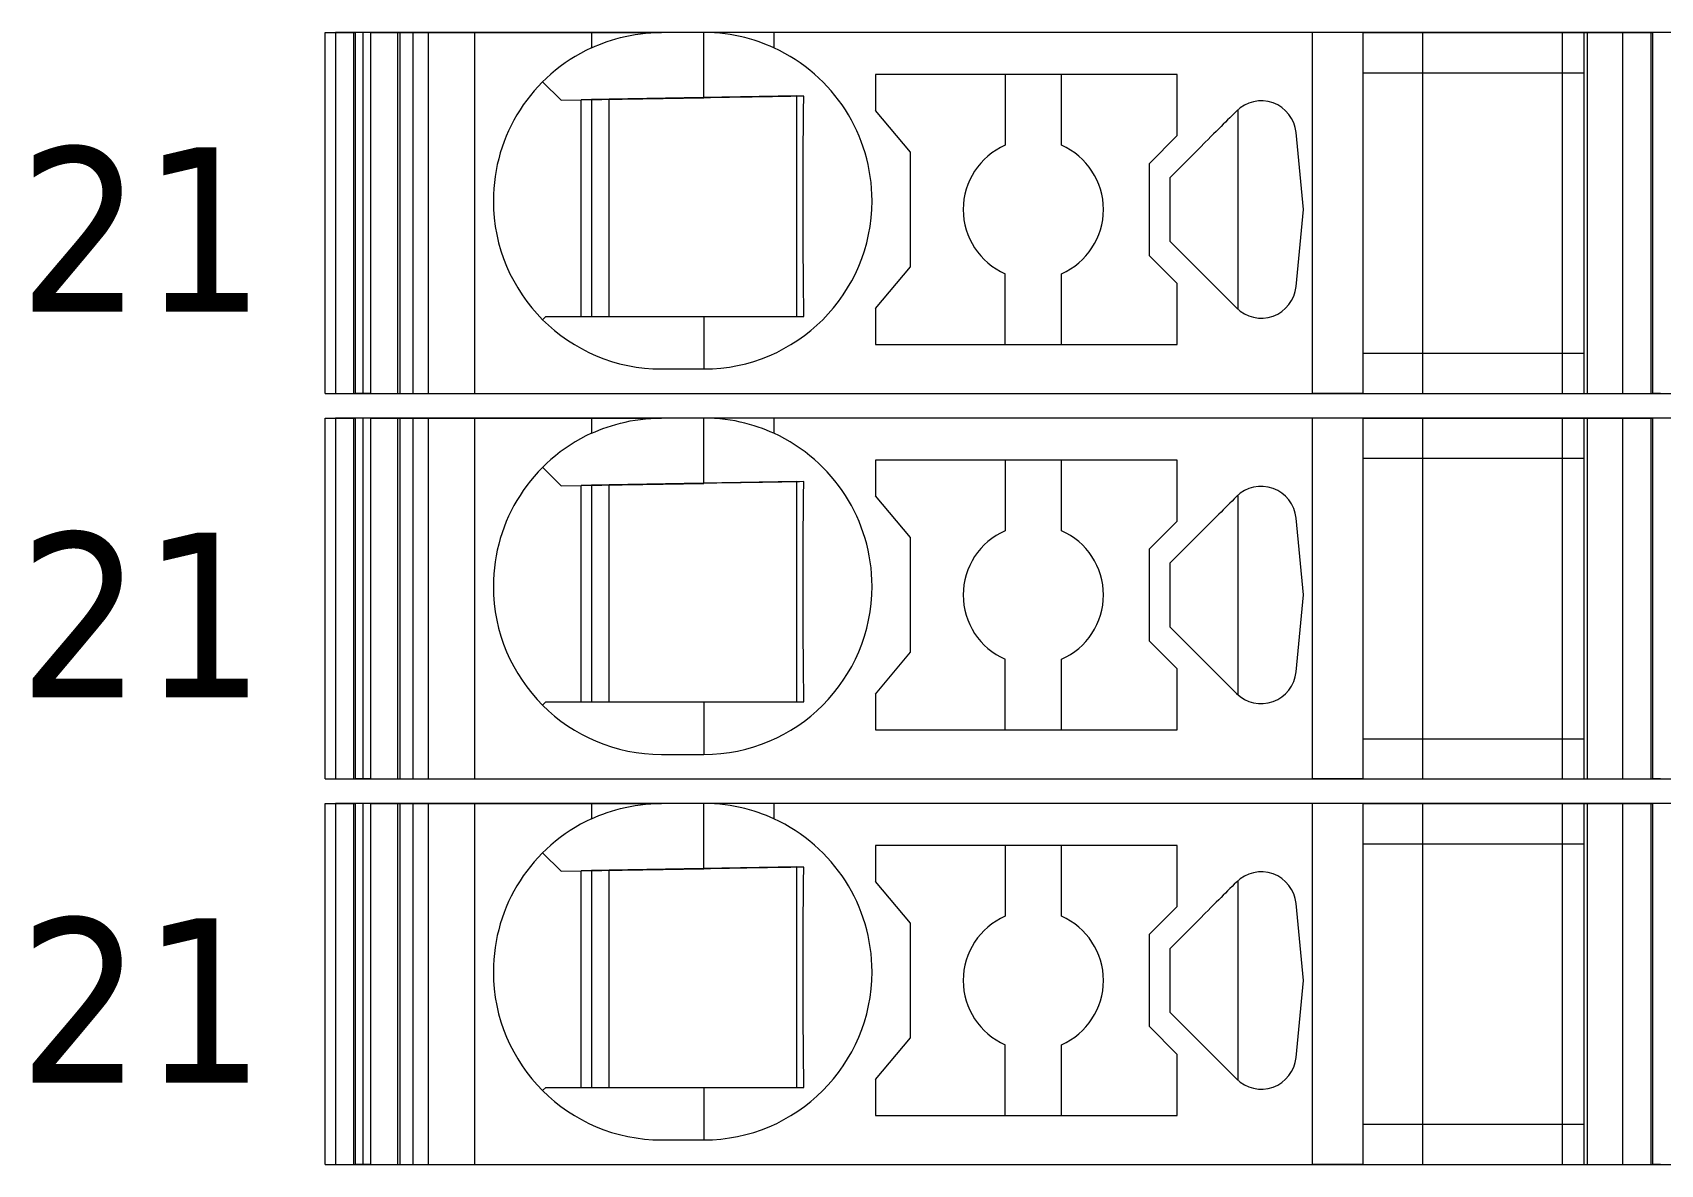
# Model space of a CAD drawing. Header units: millimetres. Extents: x 0 to 1680, y 0 to 1188.
# Drawn here: x 836.68 to 859.89, y 269.65 to 285.8 of the extents above; entities that cross this region are included whole.
import ezdxf
from ezdxf.enums import TextEntityAlignment as Align

# ---------------------------------------------------------------- set-up
doc = ezdxf.new("R2010")
doc.units = ezdxf.units.MM
for name, color, linetype, lineweight in [('EPLAN309', 5, 'Continuous', 5), ('EPLAN493', 5, 'Continuous', 5), ('MAIN-1', 7, 'Continuous', 5), ('MAIN-2', 7, 'Continuous', 5)]:
    doc.layers.add(name, color=color, linetype=linetype, lineweight=lineweight)
doc.styles.add('Tahoma', font='')
doc.styles.get('Tahoma').set_extended_font_data('Tahoma')

# ---------------------------------------------------------------- blocks, each defined once
blk = doc.blocks.new('EPLSYM_LibrarySPECIAL_Symbol12_Variant0_Placement8_15')
at = {"layer": 'EPLAN309', "lineweight": 13, "ltscale": 16}
blk.add_lwpolyline([(0, -5.15), (68.15, -5.15), (68.15, 0), (0, 0)], close=True, dxfattribs=at)
at = {"layer": 'EPLAN493', "color": 5, "style": 'Tahoma'}
blk.add_attdef('17_20450', text='', height=2.3478, dxfattribs=at).set_placement((0, -21.83478), align=Align.MIDDLE_RIGHT)
blk = doc.blocks.new('EPLSYM_LibrarySPECIAL_Symbol12_Variant0_Placement8_16')
at = {"layer": 'EPLAN309', "lineweight": 13, "ltscale": 16}
blk.add_lwpolyline([(0, -5.15), (68.15, -5.15), (68.15, 0), (0, 0)], close=True, dxfattribs=at)
at = {"layer": 'EPLAN493', "color": 5, "style": 'Tahoma'}
blk.add_attdef('17_20450', text='', height=2.3478, dxfattribs=at).set_placement((0, -21.83478), align=Align.MIDDLE_RIGHT)
blk = doc.blocks.new('EPLSYM_LibrarySPECIAL_Symbol12_Variant0_Placement8_17')
at = {"layer": 'EPLAN309', "lineweight": 13, "ltscale": 16}
blk.add_lwpolyline([(0, -5.15), (68.15, -5.15), (68.15, 0), (0, 0)], close=True, dxfattribs=at)
at = {"layer": 'EPLAN493', "color": 5, "style": 'Tahoma'}
blk.add_attdef('17_20450', text='', height=2.3478, dxfattribs=at).set_placement((0, -21.83478), align=Align.MIDDLE_RIGHT)

msp = doc.modelspace()

# ---------------------------------------------------------------- linework, layer by layer
at = {"layer": 'MAIN-1'}
for p, q in [((840.85, 285.8), (841.284, 285.8)), ((840.85, 280.65), (840.85, 285.8)), ((841.393, 285.8), (841.284, 285.8)), ((841.284, 280.65), (841.284, 285.8)), ((841.501, 285.8), (841.393, 285.8)), ((841.393, 280.65), (841.393, 285.8)), ((841.501, 285.8), (844.65, 285.8)), ((841.501, 280.65), (841.501, 285.8)), ((844.65, 285.8), (845.65, 285.8)), ((844.65, 285.8), (844.65, 285.582)), ((845.272, 285.77), (845.346, 285.781)), ((845.346, 285.781), (845.421, 285.789)), ((845.421, 285.789), (845.497, 285.795)), ((845.497, 285.795), (845.573, 285.799)), ((845.573, 285.799), (845.65, 285.8)), ((846.25, 285.8), (845.65, 285.8)), ((846.327, 285.799), (846.25, 285.8)), ((847.25, 285.8), (846.25, 285.8)), ((846.25, 284.868), (846.25, 285.8)), ((846.403, 285.795), (846.327, 285.799)), ((846.479, 285.789), (846.403, 285.795)), ((846.554, 285.781), (846.479, 285.789)), ((846.628, 285.77), (846.554, 285.781)), ((854.932, 285.8), (847.25, 285.8)), ((847.25, 285.8), (847.25, 285.582)), ((855.65, 285.8), (854.932, 285.8)), ((854.932, 280.65), (854.932, 285.8)), ((855.65, 285.8), (858.8, 285.8)), ((855.65, 285.8), (855.65, 280.65)), ((858.8, 285.8), (859.35, 285.8)), ((858.8, 285.8), (858.8, 280.65)), ((859.35, 285.8), (859.784, 285.8)), ((859.35, 285.8), (859.35, 280.65)), ((859.893, 285.8), (859.784, 285.8)), ((859.784, 280.65), (859.784, 285.8)), ((844.65, 285.582), (844.702, 285.605)), ((844.702, 285.605), (844.756, 285.627)), ((844.756, 285.627), (844.813, 285.649)), ((844.813, 285.649), (844.872, 285.67)), ((844.872, 285.67), (844.933, 285.69)), ((844.933, 285.69), (844.997, 285.709)), ((844.997, 285.709), (845.063, 285.727)), ((845.063, 285.727), (845.131, 285.743)), ((845.131, 285.743), (845.201, 285.758)), ((845.201, 285.758), (845.272, 285.77)), ((846.699, 285.758), (846.628, 285.77)), ((846.769, 285.743), (846.699, 285.758)), ((846.837, 285.727), (846.769, 285.743)), ((846.903, 285.709), (846.837, 285.727)), ((846.967, 285.69), (846.903, 285.709)), ((847.028, 285.67), (846.967, 285.69)), ((847.087, 285.649), (847.028, 285.67)), ((847.144, 285.627), (847.087, 285.649)), ((847.198, 285.605), (847.144, 285.627)), ((847.25, 285.582), (847.198, 285.605)), ((843.953, 285.097), (844.217, 284.833)), ((848.7, 285.2), (848.7, 284.689)), ((853, 285.2), (848.7, 285.2)), ((850.55, 285.2), (850.55, 284.192)), ((851.35, 284.192), (851.35, 285.2)), ((853, 284.329), (853, 285.2)), ((855.65, 285.225), (858.8, 285.225)), ((844.217, 284.833), (846.25, 284.868)), ((846.345, 284.87), (846.25, 284.868)), ((846.438, 284.871), (846.345, 284.87)), ((846.53, 284.873), (846.438, 284.871)), ((846.618, 284.875), (846.53, 284.873)), ((846.703, 284.876), (846.618, 284.875)), ((846.786, 284.877), (846.703, 284.876)), ((846.865, 284.879), (846.786, 284.877)), ((846.943, 284.88), (846.865, 284.879)), ((847.017, 284.881), (846.943, 284.88)), ((847.09, 284.882), (847.017, 284.881)), ((847.16, 284.884), (847.09, 284.882)), ((847.229, 284.885), (847.16, 284.884)), ((847.297, 284.886), (847.229, 284.885)), ((847.363, 284.887), (847.297, 284.886)), ((847.428, 284.888), (847.363, 284.887)), ((847.491, 284.889), (847.428, 284.888)), ((847.554, 284.89), (847.491, 284.889)), ((847.615, 284.891), (847.554, 284.89)), ((847.579, 281.75), (847.579, 284.891)), ((847.676, 284.892), (847.615, 284.891)), ((847.676, 284.822), (847.676, 284.892)), ((844.5, 281.75), (844.5, 284.838)), ((844.65, 284.84), (844.65, 281.75)), ((844.9, 281.75), (844.9, 284.845)), ((847.673, 284.603), (847.674, 284.677)), ((847.674, 284.677), (847.675, 284.75)), ((847.675, 284.75), (847.676, 284.822)), ((849.2, 284.093), (848.7, 284.689)), ((853.784, 284.616), (853.752, 284.585)), ((853.815, 284.647), (853.784, 284.616)), ((853.846, 284.679), (853.815, 284.647)), ((853.867, 284.698), (853.867, 281.852)), ((847.671, 284.37), (847.672, 284.449)), ((847.672, 284.449), (847.673, 284.527)), ((847.673, 284.527), (847.673, 284.603)), ((853.558, 284.39), (853.521, 284.353)), ((853.594, 284.426), (853.558, 284.39)), ((853.627, 284.459), (853.594, 284.426)), ((853.658, 284.491), (853.627, 284.459)), ((853.69, 284.522), (853.658, 284.491)), ((853.721, 284.553), (853.69, 284.522)), ((853.752, 284.585), (853.721, 284.553)), ((847.669, 284.117), (847.67, 284.204)), ((847.67, 284.288), (847.671, 284.37)), ((847.67, 284.204), (847.67, 284.288)), ((852.6, 283.929), (853, 284.329)), ((853.323, 284.156), (853.242, 284.074)), ((853.402, 284.234), (853.323, 284.156)), ((853.443, 284.275), (853.402, 284.234)), ((853.483, 284.315), (853.443, 284.275)), ((853.521, 284.353), (853.483, 284.315)), ((854.802, 283.275), (854.698, 284.372)), ((847.668, 283.932), (847.669, 284.026)), ((847.668, 283.834), (847.668, 283.932)), ((847.669, 284.026), (847.669, 284.117)), ((849.2, 282.457), (849.2, 284.093)), ((852.6, 283.929), (852.6, 282.621)), ((853.158, 283.99), (853.072, 283.904)), ((853.242, 284.074), (853.158, 283.99)), ((847.667, 283.731), (847.668, 283.834)), ((847.667, 283.624), (847.667, 283.731)), ((852.986, 283.818), (852.9, 283.732)), ((852.9, 283.602), (852.9, 283.732)), ((853.072, 283.904), (852.986, 283.818)), ((847.667, 283.513), (847.667, 283.624)), ((847.667, 283.4), (847.667, 283.513)), ((852.9, 283.471), (852.9, 283.602)), ((852.9, 283.34), (852.9, 283.471)), ((847.667, 283.279), (847.667, 283.4)), ((847.667, 283.161), (847.667, 283.279)), ((852.9, 283.21), (852.9, 283.34)), ((854.698, 282.178), (854.802, 283.275)), ((847.667, 283.047), (847.667, 283.161)), ((847.668, 282.938), (847.667, 283.047)), ((852.9, 283.079), (852.9, 283.21)), ((852.9, 282.948), (852.9, 283.079)), ((847.668, 282.834), (847.668, 282.938)), ((847.669, 282.734), (847.668, 282.834)), ((852.9, 282.818), (852.9, 282.948)), ((852.9, 282.818), (853.846, 281.871)), ((847.669, 282.639), (847.669, 282.734)), ((847.67, 282.548), (847.669, 282.639)), ((847.671, 282.459), (847.67, 282.548)), ((853, 282.221), (852.6, 282.621)), ((847.672, 282.373), (847.671, 282.459)), ((847.672, 282.29), (847.672, 282.373)), ((848.7, 281.861), (849.2, 282.457)), ((850.55, 281.35), (850.55, 282.358)), ((851.35, 281.35), (851.35, 282.358)), ((847.673, 282.208), (847.672, 282.29)), ((847.674, 282.129), (847.673, 282.208)), ((847.675, 282.05), (847.674, 282.129)), ((853, 281.35), (853, 282.221)), ((847.676, 281.974), (847.675, 282.05)), ((847.676, 281.898), (847.676, 281.974)), ((847.677, 281.824), (847.676, 281.898)), ((848.7, 281.861), (848.7, 281.35)), ((844, 281.75), (843.953, 281.703)), ((844, 281.75), (846.25, 281.75)), ((846.25, 281.75), (846.342, 281.75)), ((846.25, 281.75), (846.25, 281)), ((846.342, 281.75), (846.433, 281.75)), ((846.433, 281.75), (846.523, 281.75)), ((846.523, 281.75), (846.61, 281.75)), ((846.61, 281.75), (846.695, 281.75)), ((846.695, 281.75), (846.778, 281.75)), ((846.778, 281.75), (846.858, 281.75)), ((846.858, 281.75), (846.936, 281.75)), ((846.936, 281.75), (847.011, 281.75)), ((847.011, 281.75), (847.085, 281.75)), ((847.085, 281.75), (847.157, 281.75)), ((847.157, 281.75), (847.226, 281.75)), ((847.226, 281.75), (847.295, 281.75)), ((847.295, 281.75), (847.361, 281.75)), ((847.361, 281.75), (847.427, 281.75)), ((847.427, 281.75), (847.491, 281.75)), ((847.491, 281.75), (847.555, 281.75)), ((847.555, 281.75), (847.617, 281.75)), ((847.617, 281.75), (847.678, 281.75)), ((847.678, 281.75), (847.677, 281.824)), ((848.7, 281.35), (853, 281.35)), ((855.65, 281.225), (858.8, 281.225)), ((845.65, 281), (846.25, 281)), ((840.85, 280.65), (841.284, 280.65)), ((841.393, 280.65), (841.284, 280.65)), ((841.501, 280.65), (841.393, 280.65)), ((841.501, 280.65), (854.932, 280.65)), ((855.65, 280.65), (854.932, 280.65)), ((855.65, 280.65), (858.8, 280.65)), ((858.8, 280.65), (859.35, 280.65)), ((859.35, 280.65), (859.784, 280.65)), ((859.893, 280.65), (859.784, 280.65)), ((840.85, 280.3), (841.284, 280.3)), ((840.85, 275.15), (840.85, 280.3)), ((841.393, 280.3), (841.284, 280.3)), ((841.284, 275.15), (841.284, 280.3)), ((841.501, 280.3), (841.393, 280.3)), ((841.393, 275.15), (841.393, 280.3)), ((841.501, 280.3), (844.65, 280.3)), ((841.501, 275.15), (841.501, 280.3)), ((844.65, 280.3), (845.65, 280.3)), ((844.65, 280.3), (844.65, 280.082)), ((844.933, 280.19), (844.997, 280.209)), ((844.997, 280.209), (845.063, 280.227)), ((845.063, 280.227), (845.131, 280.243)), ((845.131, 280.243), (845.201, 280.258)), ((845.201, 280.258), (845.272, 280.27)), ((845.272, 280.27), (845.346, 280.281)), ((845.346, 280.281), (845.421, 280.289)), ((845.421, 280.289), (845.497, 280.295)), ((845.497, 280.295), (845.573, 280.299)), ((845.573, 280.299), (845.65, 280.3)), ((846.25, 280.3), (845.65, 280.3)), ((846.327, 280.299), (846.25, 280.3)), ((847.25, 280.3), (846.25, 280.3)), ((846.25, 279.368), (846.25, 280.3)), ((846.403, 280.295), (846.327, 280.299)), ((846.479, 280.289), (846.403, 280.295)), ((846.554, 280.281), (846.479, 280.289)), ((846.628, 280.27), (846.554, 280.281)), ((846.699, 280.258), (846.628, 280.27)), ((846.769, 280.243), (846.699, 280.258)), ((846.837, 280.227), (846.769, 280.243)), ((846.903, 280.209), (846.837, 280.227)), ((846.967, 280.19), (846.903, 280.209)), ((854.932, 280.3), (847.25, 280.3)), ((847.25, 280.3), (847.25, 280.082)), ((855.65, 280.3), (854.932, 280.3)), ((854.932, 275.15), (854.932, 280.3)), ((855.65, 280.3), (858.8, 280.3)), ((855.65, 280.3), (855.65, 275.15)), ((858.8, 280.3), (859.35, 280.3)), ((858.8, 280.3), (858.8, 275.15)), ((859.35, 280.3), (859.784, 280.3)), ((859.35, 280.3), (859.35, 275.15)), ((859.893, 280.3), (859.784, 280.3)), ((859.784, 275.15), (859.784, 280.3)), ((844.65, 280.082), (844.702, 280.105)), ((844.702, 280.105), (844.756, 280.127)), ((844.756, 280.127), (844.813, 280.149)), ((844.813, 280.149), (844.872, 280.17)), ((844.872, 280.17), (844.933, 280.19)), ((847.028, 280.17), (846.967, 280.19)), ((847.087, 280.149), (847.028, 280.17)), ((847.144, 280.127), (847.087, 280.149)), ((847.198, 280.105), (847.144, 280.127)), ((847.25, 280.082), (847.198, 280.105)), ((843.953, 279.597), (844.217, 279.333)), ((848.7, 279.7), (848.7, 279.189)), ((853, 279.7), (848.7, 279.7)), ((850.55, 279.7), (850.55, 278.692)), ((851.35, 278.692), (851.35, 279.7)), ((853, 278.829), (853, 279.7)), ((855.65, 279.725), (858.8, 279.725)), ((844.217, 279.333), (846.25, 279.368)), ((844.5, 276.25), (844.5, 279.338)), ((844.65, 279.34), (844.65, 276.25)), ((844.9, 276.25), (844.9, 279.345)), ((846.345, 279.37), (846.25, 279.368)), ((846.438, 279.371), (846.345, 279.37)), ((846.53, 279.373), (846.438, 279.371)), ((846.618, 279.375), (846.53, 279.373)), ((846.703, 279.376), (846.618, 279.375)), ((846.786, 279.377), (846.703, 279.376)), ((846.865, 279.379), (846.786, 279.377)), ((846.943, 279.38), (846.865, 279.379)), ((847.017, 279.381), (846.943, 279.38)), ((847.09, 279.382), (847.017, 279.381)), ((847.16, 279.384), (847.09, 279.382)), ((847.229, 279.385), (847.16, 279.384)), ((847.297, 279.386), (847.229, 279.385)), ((847.363, 279.387), (847.297, 279.386)), ((847.428, 279.388), (847.363, 279.387)), ((847.491, 279.389), (847.428, 279.388)), ((847.554, 279.39), (847.491, 279.389)), ((847.615, 279.391), (847.554, 279.39)), ((847.579, 276.25), (847.579, 279.391)), ((847.676, 279.392), (847.615, 279.391)), ((847.675, 279.25), (847.676, 279.322)), ((847.676, 279.322), (847.676, 279.392)), ((847.673, 279.103), (847.674, 279.177)), ((847.673, 279.027), (847.673, 279.103)), ((847.674, 279.177), (847.675, 279.25)), ((849.2, 278.593), (848.7, 279.189)), ((853.721, 279.053), (853.69, 279.022)), ((853.752, 279.085), (853.721, 279.053)), ((853.784, 279.116), (853.752, 279.085)), ((853.815, 279.147), (853.784, 279.116)), ((853.846, 279.179), (853.815, 279.147)), ((853.867, 279.198), (853.867, 276.352)), ((847.67, 278.788), (847.671, 278.87)), ((847.671, 278.87), (847.672, 278.949)), ((847.672, 278.949), (847.673, 279.027)), ((852.6, 278.429), (853, 278.829)), ((853.483, 278.815), (853.443, 278.775)), ((853.521, 278.853), (853.483, 278.815)), ((853.558, 278.89), (853.521, 278.853)), ((853.594, 278.926), (853.558, 278.89)), ((853.627, 278.959), (853.594, 278.926)), ((853.658, 278.991), (853.627, 278.959)), ((853.69, 279.022), (853.658, 278.991)), ((854.802, 277.775), (854.698, 278.872)), ((847.669, 278.617), (847.67, 278.704)), ((847.669, 278.526), (847.669, 278.617)), ((847.67, 278.704), (847.67, 278.788)), ((849.2, 276.957), (849.2, 278.593)), ((853.323, 278.656), (853.242, 278.574)), ((853.402, 278.734), (853.323, 278.656)), ((853.443, 278.775), (853.402, 278.734)), ((847.668, 278.432), (847.669, 278.526)), ((847.668, 278.334), (847.668, 278.432)), ((852.6, 278.429), (852.6, 277.121)), ((853.072, 278.404), (852.986, 278.318)), ((853.158, 278.49), (853.072, 278.404)), ((853.242, 278.574), (853.158, 278.49)), ((847.667, 278.231), (847.668, 278.334)), ((847.667, 278.124), (847.667, 278.231)), ((847.667, 278.013), (847.667, 278.124)), ((852.986, 278.318), (852.9, 278.232)), ((852.9, 278.102), (852.9, 278.232)), ((847.667, 277.9), (847.667, 278.013)), ((847.667, 277.779), (847.667, 277.9)), ((852.9, 277.971), (852.9, 278.102)), ((852.9, 277.84), (852.9, 277.971)), ((847.667, 277.661), (847.667, 277.779)), ((847.667, 277.547), (847.667, 277.661)), ((852.9, 277.71), (852.9, 277.84)), ((852.9, 277.579), (852.9, 277.71)), ((854.698, 276.678), (854.802, 277.775)), ((847.668, 277.438), (847.667, 277.547)), ((847.668, 277.334), (847.668, 277.438)), ((852.9, 277.448), (852.9, 277.579)), ((852.9, 277.318), (852.9, 277.448)), ((847.669, 277.234), (847.668, 277.334)), ((847.669, 277.139), (847.669, 277.234)), ((852.9, 277.318), (853.846, 276.371)), ((847.67, 277.048), (847.669, 277.139)), ((847.671, 276.959), (847.67, 277.048)), ((847.672, 276.873), (847.671, 276.959)), ((848.7, 276.361), (849.2, 276.957)), ((853, 276.721), (852.6, 277.121)), ((847.672, 276.79), (847.672, 276.873)), ((847.673, 276.708), (847.672, 276.79)), ((850.55, 275.85), (850.55, 276.858)), ((851.35, 275.85), (851.35, 276.858)), ((847.674, 276.629), (847.673, 276.708)), ((847.675, 276.55), (847.674, 276.629)), ((847.676, 276.474), (847.675, 276.55)), ((853, 275.85), (853, 276.721)), ((847.676, 276.398), (847.676, 276.474)), ((847.677, 276.324), (847.676, 276.398)), ((847.678, 276.25), (847.677, 276.324)), ((848.7, 276.361), (848.7, 275.85)), ((844, 276.25), (843.953, 276.203)), ((844, 276.25), (846.25, 276.25)), ((846.25, 276.25), (846.342, 276.25)), ((846.25, 276.25), (846.25, 275.5)), ((846.342, 276.25), (846.433, 276.25)), ((846.433, 276.25), (846.523, 276.25)), ((846.523, 276.25), (846.61, 276.25)), ((846.61, 276.25), (846.695, 276.25)), ((846.695, 276.25), (846.778, 276.25)), ((846.778, 276.25), (846.858, 276.25)), ((846.858, 276.25), (846.936, 276.25)), ((846.936, 276.25), (847.011, 276.25)), ((847.011, 276.25), (847.085, 276.25)), ((847.085, 276.25), (847.157, 276.25)), ((847.157, 276.25), (847.226, 276.25)), ((847.226, 276.25), (847.295, 276.25)), ((847.295, 276.25), (847.361, 276.25)), ((847.361, 276.25), (847.427, 276.25)), ((847.427, 276.25), (847.491, 276.25)), ((847.491, 276.25), (847.555, 276.25)), ((847.555, 276.25), (847.617, 276.25)), ((847.617, 276.25), (847.678, 276.25)), ((848.7, 275.85), (853, 275.85)), ((855.65, 275.725), (858.8, 275.725)), ((845.65, 275.5), (846.25, 275.5)), ((840.85, 275.15), (841.284, 275.15)), ((841.393, 275.15), (841.284, 275.15)), ((841.501, 275.15), (841.393, 275.15)), ((841.501, 275.15), (854.932, 275.15)), ((855.65, 275.15), (854.932, 275.15)), ((855.65, 275.15), (858.8, 275.15)), ((858.8, 275.15), (859.35, 275.15)), ((859.35, 275.15), (859.784, 275.15)), ((859.893, 275.15), (859.784, 275.15)), ((840.85, 274.8), (841.284, 274.8)), ((840.85, 269.65), (840.85, 274.8)), ((841.393, 274.8), (841.284, 274.8)), ((841.284, 269.65), (841.284, 274.8)), ((841.501, 274.8), (841.393, 274.8)), ((841.393, 269.65), (841.393, 274.8)), ((841.501, 274.8), (844.65, 274.8)), ((841.501, 269.65), (841.501, 274.8)), ((844.65, 274.8), (845.65, 274.8)), ((844.65, 274.8), (844.65, 274.582)), ((844.756, 274.627), (844.813, 274.649)), ((844.813, 274.649), (844.872, 274.67)), ((844.872, 274.67), (844.933, 274.69)), ((844.933, 274.69), (844.997, 274.709)), ((844.997, 274.709), (845.063, 274.727)), ((845.063, 274.727), (845.131, 274.743)), ((845.131, 274.743), (845.201, 274.758)), ((845.201, 274.758), (845.272, 274.77)), ((845.272, 274.77), (845.346, 274.781)), ((845.346, 274.781), (845.421, 274.789)), ((845.421, 274.789), (845.497, 274.795)), ((845.497, 274.795), (845.573, 274.799)), ((845.573, 274.799), (845.65, 274.8)), ((846.25, 274.8), (845.65, 274.8)), ((846.327, 274.799), (846.25, 274.8)), ((847.25, 274.8), (846.25, 274.8)), ((846.25, 273.868), (846.25, 274.8)), ((846.403, 274.795), (846.327, 274.799)), ((846.479, 274.789), (846.403, 274.795)), ((846.554, 274.781), (846.479, 274.789)), ((846.628, 274.77), (846.554, 274.781)), ((846.699, 274.758), (846.628, 274.77)), ((846.769, 274.743), (846.699, 274.758)), ((846.837, 274.727), (846.769, 274.743)), ((846.903, 274.709), (846.837, 274.727)), ((846.967, 274.69), (846.903, 274.709)), ((847.028, 274.67), (846.967, 274.69)), ((847.087, 274.649), (847.028, 274.67)), ((847.144, 274.627), (847.087, 274.649)), ((854.932, 274.8), (847.25, 274.8)), ((847.25, 274.8), (847.25, 274.582)), ((855.65, 274.8), (854.932, 274.8)), ((854.932, 269.65), (854.932, 274.8)), ((855.65, 274.8), (858.8, 274.8)), ((855.65, 274.8), (855.65, 269.65)), ((858.8, 274.8), (859.35, 274.8)), ((858.8, 274.8), (858.8, 269.65)), ((859.35, 274.8), (859.784, 274.8)), ((859.35, 274.8), (859.35, 269.65)), ((859.893, 274.8), (859.784, 274.8)), ((859.784, 269.65), (859.784, 274.8)), ((844.65, 274.582), (844.702, 274.605)), ((844.702, 274.605), (844.756, 274.627)), ((847.198, 274.605), (847.144, 274.627)), ((847.25, 274.582), (847.198, 274.605)), ((848.7, 274.2), (848.7, 273.689)), ((853, 274.2), (848.7, 274.2)), ((850.55, 274.2), (850.55, 273.192)), ((851.35, 273.192), (851.35, 274.2)), ((853, 273.329), (853, 274.2)), ((855.65, 274.225), (858.8, 274.225)), ((843.953, 274.097), (844.217, 273.833)), ((844.217, 273.833), (846.25, 273.868)), ((844.5, 270.75), (844.5, 273.838)), ((844.65, 273.84), (844.65, 270.75)), ((844.9, 270.75), (844.9, 273.845)), ((846.345, 273.87), (846.25, 273.868)), ((846.438, 273.871), (846.345, 273.87)), ((846.53, 273.873), (846.438, 273.871)), ((846.618, 273.875), (846.53, 273.873)), ((846.703, 273.876), (846.618, 273.875)), ((846.786, 273.877), (846.703, 273.876)), ((846.865, 273.879), (846.786, 273.877)), ((846.943, 273.88), (846.865, 273.879)), ((847.017, 273.881), (846.943, 273.88)), ((847.09, 273.882), (847.017, 273.881)), ((847.16, 273.884), (847.09, 273.882)), ((847.229, 273.885), (847.16, 273.884)), ((847.297, 273.886), (847.229, 273.885)), ((847.363, 273.887), (847.297, 273.886)), ((847.428, 273.888), (847.363, 273.887)), ((847.491, 273.889), (847.428, 273.888)), ((847.554, 273.89), (847.491, 273.889)), ((847.615, 273.891), (847.554, 273.89)), ((847.579, 270.75), (847.579, 273.891)), ((847.676, 273.892), (847.615, 273.891)), ((847.674, 273.677), (847.675, 273.75)), ((847.675, 273.75), (847.676, 273.822)), ((847.676, 273.822), (847.676, 273.892)), ((847.672, 273.449), (847.673, 273.527)), ((847.673, 273.603), (847.674, 273.677)), ((847.673, 273.527), (847.673, 273.603)), ((849.2, 273.093), (848.7, 273.689)), ((853.658, 273.491), (853.627, 273.459)), ((853.69, 273.522), (853.658, 273.491)), ((853.721, 273.553), (853.69, 273.522)), ((853.752, 273.585), (853.721, 273.553)), ((853.784, 273.616), (853.752, 273.585)), ((853.815, 273.647), (853.784, 273.616)), ((853.846, 273.679), (853.815, 273.647)), ((853.867, 273.698), (853.867, 270.852)), ((847.67, 273.288), (847.671, 273.37)), ((847.67, 273.204), (847.67, 273.288)), ((847.671, 273.37), (847.672, 273.449)), ((852.6, 272.929), (853, 273.329)), ((853.443, 273.275), (853.402, 273.234)), ((853.483, 273.315), (853.443, 273.275)), ((853.521, 273.353), (853.483, 273.315)), ((853.558, 273.39), (853.521, 273.353)), ((853.594, 273.426), (853.558, 273.39)), ((853.627, 273.459), (853.594, 273.426)), ((854.802, 272.275), (854.698, 273.372)), ((847.668, 272.932), (847.669, 273.026)), ((847.669, 273.117), (847.67, 273.204)), ((847.669, 273.026), (847.669, 273.117)), ((849.2, 271.457), (849.2, 273.093)), ((853.242, 273.074), (853.158, 272.99)), ((853.323, 273.156), (853.242, 273.074)), ((853.402, 273.234), (853.323, 273.156)), ((847.667, 272.731), (847.668, 272.834)), ((847.668, 272.834), (847.668, 272.932)), ((852.6, 272.929), (852.6, 271.621)), ((852.986, 272.818), (852.9, 272.732)), ((853.072, 272.904), (852.986, 272.818)), ((853.158, 272.99), (853.072, 272.904)), ((847.667, 272.624), (847.667, 272.731)), ((847.667, 272.513), (847.667, 272.624)), ((852.9, 272.602), (852.9, 272.732)), ((852.9, 272.471), (852.9, 272.602)), ((847.667, 272.4), (847.667, 272.513)), ((847.667, 272.279), (847.667, 272.4)), ((852.9, 272.34), (852.9, 272.471)), ((852.9, 272.21), (852.9, 272.34)), ((847.667, 272.161), (847.667, 272.279)), ((847.667, 272.047), (847.667, 272.161)), ((852.9, 272.079), (852.9, 272.21)), ((852.9, 271.948), (852.9, 272.079)), ((854.698, 271.178), (854.802, 272.275)), ((847.668, 271.938), (847.667, 272.047)), ((847.668, 271.834), (847.668, 271.938)), ((852.9, 271.818), (852.9, 271.948)), ((847.669, 271.734), (847.668, 271.834)), ((847.669, 271.639), (847.669, 271.734)), ((847.67, 271.548), (847.669, 271.639)), ((853, 271.221), (852.6, 271.621)), ((852.9, 271.818), (853.846, 270.871)), ((847.671, 271.459), (847.67, 271.548)), ((847.672, 271.373), (847.671, 271.459)), ((848.7, 270.861), (849.2, 271.457)), ((847.672, 271.29), (847.672, 271.373)), ((847.673, 271.208), (847.672, 271.29)), ((847.674, 271.129), (847.673, 271.208)), ((850.55, 270.35), (850.55, 271.358)), ((851.35, 270.35), (851.35, 271.358)), ((853, 270.35), (853, 271.221)), ((847.675, 271.05), (847.674, 271.129)), ((847.676, 270.974), (847.675, 271.05)), ((847.676, 270.898), (847.676, 270.974)), ((844, 270.75), (843.953, 270.703)), ((844, 270.75), (846.25, 270.75)), ((846.25, 270.75), (846.342, 270.75)), ((846.25, 270.75), (846.25, 270)), ((846.342, 270.75), (846.433, 270.75)), ((846.433, 270.75), (846.523, 270.75)), ((846.523, 270.75), (846.61, 270.75)), ((846.61, 270.75), (846.695, 270.75)), ((846.695, 270.75), (846.778, 270.75)), ((846.778, 270.75), (846.858, 270.75)), ((846.858, 270.75), (846.936, 270.75)), ((846.936, 270.75), (847.011, 270.75)), ((847.011, 270.75), (847.085, 270.75)), ((847.085, 270.75), (847.157, 270.75)), ((847.157, 270.75), (847.226, 270.75)), ((847.226, 270.75), (847.295, 270.75)), ((847.295, 270.75), (847.361, 270.75)), ((847.361, 270.75), (847.427, 270.75)), ((847.427, 270.75), (847.491, 270.75)), ((847.491, 270.75), (847.555, 270.75)), ((847.555, 270.75), (847.617, 270.75)), ((847.617, 270.75), (847.678, 270.75)), ((847.677, 270.824), (847.676, 270.898)), ((847.678, 270.75), (847.677, 270.824)), ((848.7, 270.861), (848.7, 270.35)), ((848.7, 270.35), (853, 270.35)), ((855.65, 270.225), (858.8, 270.225)), ((845.65, 270), (846.25, 270)), ((840.85, 269.65), (841.284, 269.65)), ((841.393, 269.65), (841.284, 269.65)), ((841.501, 269.65), (841.393, 269.65)), ((841.501, 269.65), (854.932, 269.65)), ((855.65, 269.65), (854.932, 269.65)), ((855.65, 269.65), (858.8, 269.65)), ((858.8, 269.65), (859.35, 269.65)), ((859.35, 269.65), (859.784, 269.65)), ((859.893, 269.65), (859.784, 269.65))]:
    msp.add_line(p, q, dxfattribs=at)
for centre, radius, start, end in [((845.65, 283.4), 2.4, 114.6244, 180), ((846.25, 283.4), 2.4, 0, 65.3756), ((854.2, 284.325), 0.5, 5.4404, 135), ((850.95, 283.275), 1, 113.5782, 180), ((850.95, 283.275), 1, 0, 66.4218), ((845.65, 283.4), 2.4, 180, 270), ((846.25, 283.4), 2.4, 270, 0), ((850.95, 283.275), 1, 180, 246.4218), ((850.95, 283.275), 1, 293.5782, 0), ((854.2, 282.225), 0.5, 225, 354.5596), ((845.65, 277.9), 2.4, 114.6244, 180), ((846.25, 277.9), 2.4, 0, 65.3756), ((854.2, 278.825), 0.5, 5.4404, 135), ((850.95, 277.775), 1, 113.5782, 180), ((850.95, 277.775), 1, 0, 66.4218), ((845.65, 277.9), 2.4, 180, 270), ((846.25, 277.9), 2.4, 270, 0), ((850.95, 277.775), 1, 180, 246.4218), ((850.95, 277.775), 1, 293.5782, 0), ((854.2, 276.725), 0.5, 225, 354.5596), ((845.65, 272.4), 2.4, 114.6244, 180), ((846.25, 272.4), 2.4, 0, 65.3756), ((854.2, 273.325), 0.5, 5.4404, 135), ((850.95, 272.275), 1, 113.5782, 180), ((850.95, 272.275), 1, 0, 66.4218), ((845.65, 272.4), 2.4, 180, 270), ((846.25, 272.4), 2.4, 270, 0), ((850.95, 272.275), 1, 180, 246.4218), ((850.95, 272.275), 1, 293.5782, 0), ((854.2, 271.225), 0.5, 225, 354.5596)]:
    msp.add_arc(centre, radius, start, end, dxfattribs=at)
at = {"layer": 'MAIN-2'}
for p, q in [((841.256, 285.8), (841.256, 280.65)), ((841.889, 280.65), (841.889, 285.8)), ((841.917, 285.8), (841.917, 280.65)), ((842.102, 285.8), (842.102, 280.65)), ((842.32, 285.8), (842.32, 280.65)), ((842.981, 285.8), (842.981, 280.65)), ((856.506, 280.65), (856.506, 285.8)), ((858.491, 285.8), (858.491, 280.65)), ((858.85, 285.8), (858.85, 280.65)), ((859.756, 285.8), (859.756, 280.65)), ((844.9, 284.848), (844.65, 284.843)), ((844.9, 284.853), (847.579, 284.9)), ((844.9, 284.848), (844.9, 284.853)), ((844.9, 284.845), (844.9, 284.848)), ((847.579, 284.9), (847.676, 284.892)), ((847.579, 284.891), (847.579, 284.9)), ((844.217, 284.833), (844.5, 284.838)), ((844.65, 284.842), (844.5, 284.839)), ((844.5, 284.839), (844.5, 284.838)), ((844.5, 284.838), (844.5, 284.838)), ((844.65, 284.842), (844.65, 284.843)), ((844.65, 284.842), (844.65, 284.84)), ((844.65, 281.75), (844.65, 281.75)), ((844.9, 281.75), (844.9, 281.75)), ((841.256, 280.3), (841.256, 275.15)), ((841.889, 275.15), (841.889, 280.3)), ((841.917, 280.3), (841.917, 275.15)), ((842.102, 280.3), (842.102, 275.15)), ((842.32, 280.3), (842.32, 275.15)), ((842.981, 280.3), (842.981, 275.15)), ((856.506, 275.15), (856.506, 280.3)), ((858.491, 280.3), (858.491, 275.15)), ((858.85, 280.3), (858.85, 275.15)), ((859.756, 280.3), (859.756, 275.15)), ((844.217, 279.333), (844.5, 279.338)), ((844.65, 279.342), (844.5, 279.339)), ((844.5, 279.339), (844.5, 279.338)), ((844.5, 279.338), (844.5, 279.338)), ((844.9, 279.348), (844.65, 279.343)), ((844.65, 279.342), (844.65, 279.343)), ((844.65, 279.342), (844.65, 279.34)), ((844.9, 279.353), (847.579, 279.4)), ((844.9, 279.348), (844.9, 279.353)), ((844.9, 279.345), (844.9, 279.348)), ((847.579, 279.4), (847.676, 279.392)), ((847.579, 279.391), (847.579, 279.4)), ((844.65, 276.25), (844.65, 276.25)), ((844.9, 276.25), (844.9, 276.25)), ((841.256, 274.8), (841.256, 269.65)), ((841.889, 269.65), (841.889, 274.8)), ((841.917, 274.8), (841.917, 269.65)), ((842.102, 274.8), (842.102, 269.65)), ((842.32, 274.8), (842.32, 269.65)), ((842.981, 274.8), (842.981, 269.65)), ((856.506, 269.65), (856.506, 274.8)), ((858.491, 274.8), (858.491, 269.65)), ((858.85, 274.8), (858.85, 269.65)), ((859.756, 274.8), (859.756, 269.65)), ((844.217, 273.833), (844.5, 273.838)), ((844.65, 273.842), (844.5, 273.839)), ((844.5, 273.839), (844.5, 273.838)), ((844.5, 273.838), (844.5, 273.838)), ((844.9, 273.848), (844.65, 273.843)), ((844.65, 273.842), (844.65, 273.843)), ((844.65, 273.842), (844.65, 273.84)), ((844.9, 273.853), (847.579, 273.9)), ((844.9, 273.848), (844.9, 273.853)), ((844.9, 273.845), (844.9, 273.848)), ((847.579, 273.9), (847.676, 273.892)), ((847.579, 273.891), (847.579, 273.9)), ((844.65, 270.75), (844.65, 270.75)), ((844.9, 270.75), (844.9, 270.75))]:
    msp.add_line(p, q, dxfattribs=at)

# ---------------------------------------------------------------- block references
ref = msp.add_blockref('EPLSYM_LibrarySPECIAL_Symbol12_Variant0_Placement8_15', (841, 285.8))
ref.add_attrib('17_20450', '21', dxfattribs={"layer": 'EPLAN493', "color": 5, "height": 2.3478, "style": 'Tahoma'}).set_placement((840, 282.99), align=Align.MIDDLE_RIGHT)
ref = msp.add_blockref('EPLSYM_LibrarySPECIAL_Symbol12_Variant0_Placement8_16', (841, 280.3))
ref.add_attrib('17_20450', '21', dxfattribs={"layer": 'EPLAN493', "color": 5, "height": 2.3478, "style": 'Tahoma'}).set_placement((840, 277.49), align=Align.MIDDLE_RIGHT)
ref = msp.add_blockref('EPLSYM_LibrarySPECIAL_Symbol12_Variant0_Placement8_17', (841, 274.8))
ref.add_attrib('17_20450', '21', dxfattribs={"layer": 'EPLAN493', "color": 5, "height": 2.3478, "style": 'Tahoma'}).set_placement((840, 271.99), align=Align.MIDDLE_RIGHT)

doc.saveas('drawing.dxf')
